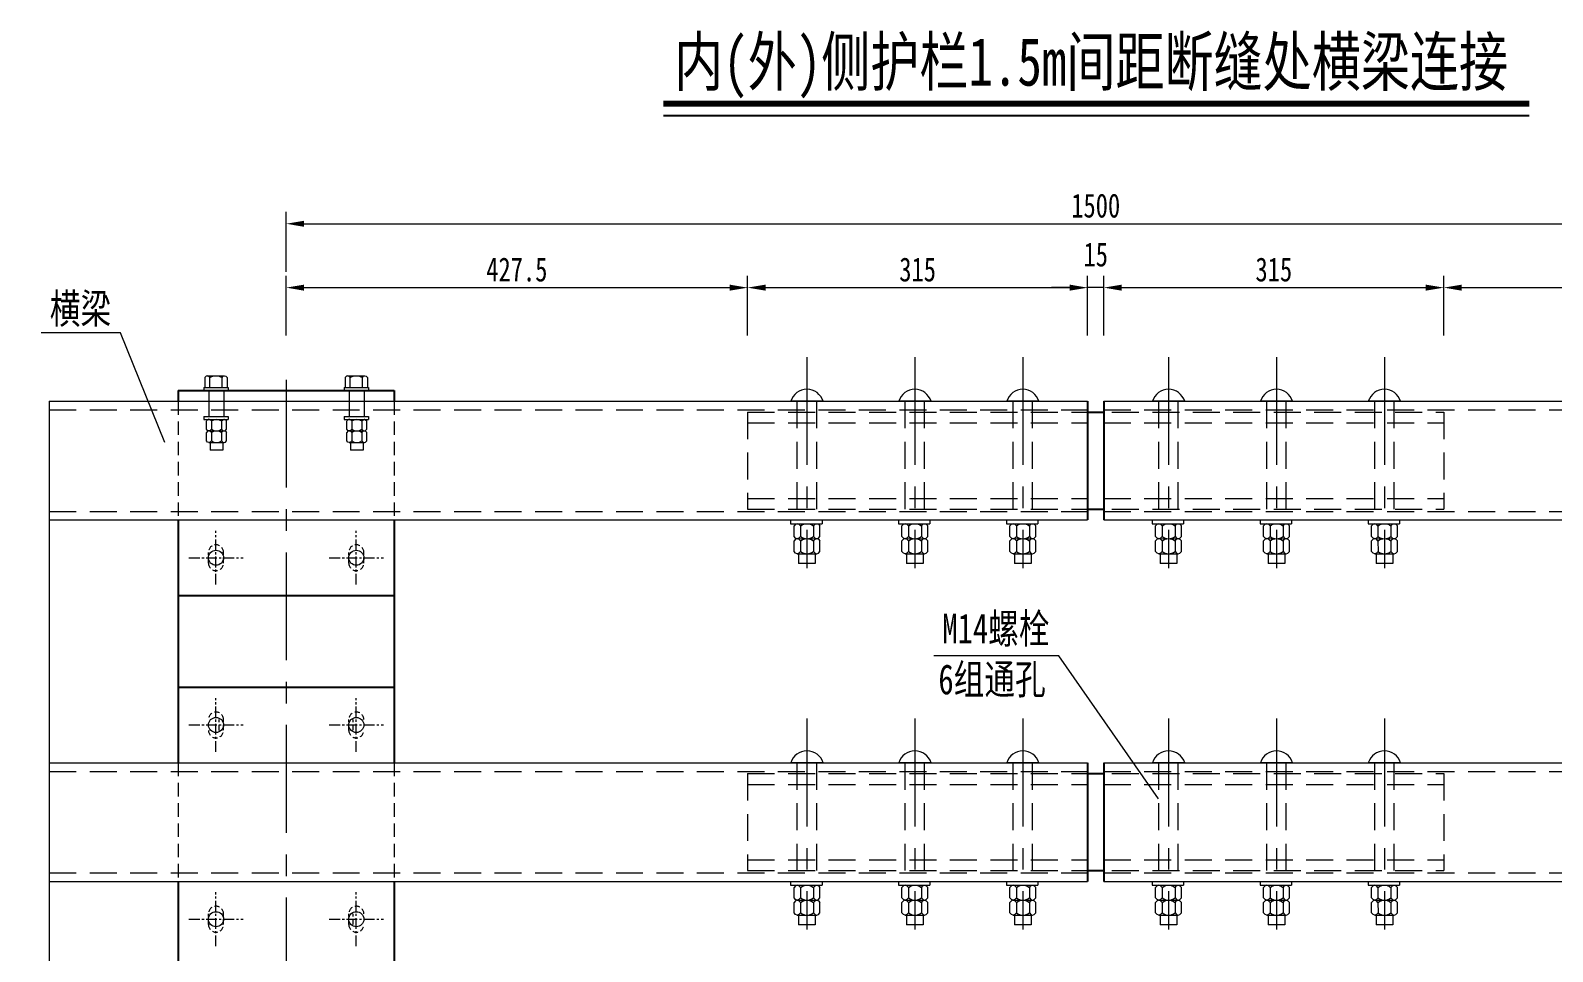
# Model space of a CAD drawing. Extents: x 110401 to 243087, y 22759 to 47640.
# Drawn here: x 110401 to 111811, y 24272 to 25126 of the extents above; entities that cross this region are included whole.
import ezdxf

# ---------------------------------------------------------------- set-up
doc = ezdxf.new("R2010")
doc.units = 0
doc.header["$MEASUREMENT"] = 0
for name, pattern in [('CENTERX2', [4, 2.5, -0.5, 0.5, -0.5]), ('DASHED', [0.75, 0.5, -0.25]), ('DASHED2', [0.375, 0.25, -0.125])]:
    doc.linetypes.add(name, pattern=pattern)
doc.layers.get('0').update_dxf_attribs({"lineweight": 15})
doc.layers.get('Defpoints').update_dxf_attribs({"color": 9, "lineweight": 5})
for name, color, linetype, lineweight in [('dashed', 4, 'DASHED2', 13), ('中心线', 2, 'CENTERX2', 15), ('文字', 7, 'Continuous', 15), ('文字说明', 7, 'Continuous', 15), ('标注', 4, 'Continuous', 13), ('钢板单线', 1, 'Continuous', 25), ('钢板双线', 2, 'Continuous', 15)]:
    doc.layers.add(name, color=color, linetype=linetype, lineweight=lineweight)
doc.styles.get("Standard").update_dxf_attribs({"font": '仿宋_GB2312.ttf', "width": 0.75})
doc.styles.add('仿宋', font='仿宋_GB2312.ttf', dxfattribs={"width": 0.75})
doc.dimstyles.new('0.1', dxfattribs={"dimscale": 0, "dimtxt": 2, "dimasz": 1.5, "dimexe": 1, "dimexo": 1, "dimgap": 0.5, "dimtad": 1, "dimdec": 1, "dimdsep": 46, "dimtxsty": 'Standard', "dimcen": 0.2, "dimclrd": 256, "dimclre": 256, "dimclrt": 7, "dimadec": 3, "dimazin": 2, "dimtfac": 1, "dimtdec": 1, "dimtmove": 2, "dimatfit": 3, "dimfxl": 5, "dimfxlon": 1, "dimtolj": 1, "dimtzin": 0, "dimlwd": -1, "dimlwe": -1, "dimarcsym": 0})

# ---------------------------------------------------------------- blocks, each defined once
blk = doc.blocks.new('m2')
at = {"layer": '钢板双线', "ltscale": 0.2}
for p, q in [((81074.4, 24797), (81067.4, 24797)), ((81098.7, 24802.8), (81096, 24802.8)), ((81098.7, 24802.8), (81098.7, 24780.1)), ((81122.7, 24798.2), (81098.7, 24798.2)), ((81074.5, 24785), (81067.5, 24785)), ((81098.7, 24780.1), (81096, 24780.1)), ((81122.7, 24784.2), (81098.7, 24784.2))]:
    blk.add_line(p, q, dxfattribs=at)
at = {"layer": '钢板双线'}
for p, q in [((81067.5, 24785), (81067.4, 24797)), ((81074.4, 24798), (81074.5, 24784)), ((81076.1, 24800.3), (81083.7, 24800.3)), ((81083.7, 24795.6), (81076.1, 24795.6)), ((81085.3, 24798), (81085.3, 24784)), ((81085.3, 24798), (81085.3, 24784)), ((81086.9, 24800.3), (81094.4, 24800.3)), ((81094.4, 24795.6), (81086.9, 24795.6)), ((81096, 24802.8), (81096, 24780.1)), ((81096, 24798), (81096.1, 24784)), ((81122.7, 24802.8), (81122.7, 24780.1)), ((81125.5, 24802.8), (81122.7, 24802.8)), ((81125.5, 24802.8), (81125.5, 24780.1)), ((81134.7, 24801.8), (81125.5, 24801.8)), ((81125.5, 24797.1), (81134.7, 24797.1)), ((81136.3, 24799.5), (81136.3, 24783.5)), ((81083.7, 24786.3), (81076.1, 24786.3)), ((81076.1, 24781.6), (81083.7, 24781.6)), ((81094.4, 24786.3), (81086.9, 24786.3)), ((81086.9, 24781.6), (81094.5, 24781.6)), ((81125.5, 24780.1), (81122.7, 24780.1)), ((81125.5, 24785.8), (81134.7, 24785.8)), ((81134.7, 24781.1), (81125.5, 24781.1))]:
    blk.add_line(p, q, dxfattribs=at)
at = {"layer": '钢板双线', "extrusion": (0, 0, -1)}
for centre, major_axis, ratio, start_param, end_param in [((81089.8, 24798), (-15.4, 0), 0.341432, -0.460921, 0.460921), ((81069.9, 24791), (-15.4, 0), 0.682865, 2.680671, 3.602514), ((81100.6, 24798), (-15.4, 0), 0.341432, -0.460921, 0.460921), ((81080.7, 24791), (-15.4, 0), 0.682865, 2.680671, 3.602514), ((81121, 24791.5), (15.4, 0), 0.829193, -0.460921, 0.460921), ((81069.9, 24784), (-15.4, 0), 0.341432, 2.680671, 3.602514), ((81080.7, 24784), (-15.4, 0), 0.341432, 2.680671, 3.602514), ((81121, 24783.5), (15.4, 0), 0.341432, -0.460921, 0.460921)]:
    blk.add_ellipse(centre, major_axis=major_axis, ratio=ratio, start_param=start_param, end_param=end_param, dxfattribs=at)
at = {"layer": '钢板双线'}
for centre, major_axis, ratio, start_param, end_param in [((81089.8, 24791), (15.4, 0), 0.682865, 2.680671, 3.602514), ((81069.9, 24798), (15.4, 0), 0.341432, -0.460921, 0.460921), ((81100.6, 24791), (15.4, 0), 0.682865, 2.680671, 3.602514), ((81080.7, 24798), (15.4, 0), 0.341432, -0.460921, 0.460921), ((81121, 24799.5), (-15.4, 0), 0.341432, 2.680671, 3.602514), ((81089.8, 24784), (15.4, 0), 0.341432, 2.680671, 3.602514), ((81100.6, 24784), (15.4, 0), 0.341432, 2.680671, 3.602514)]:
    blk.add_ellipse(centre, major_axis=major_axis, ratio=ratio, start_param=start_param, end_param=end_param, dxfattribs=at)
blk = doc.blocks.new('*D402')
at = {"layer": 'Defpoints', "color": 0, "transparency": 16777216}
for p in [(111065.1, 24887.2), (110637.6, 24791.9), (111065.1, 24726.9)]:
    blk.add_point(p, dxfattribs=at)
at = {"layer": '标注', "transparency": 16777216}
for p, q in [((110637.6, 24842.8), (110637.6, 24898.3)), ((111065.1, 24842.8), (111065.1, 24898.3))]:
    blk.add_line(p, q, dxfattribs=at)
at = {"layer": '标注', "color": 4, "transparency": 16777216}
blk.add_line((110654.2, 24887.2), (111048.4, 24887.2), dxfattribs=at)
for points in [[(110654.2, 24890), (110654.2, 24884.4), (110637.6, 24887.2)], [(111048.4, 24890), (111048.4, 24884.4), (111065.1, 24887.2)]]:
    blk.add_solid(points, dxfattribs=at)
at = {"layer": '标注', "color": 7, "transparency": 16777216, "insert": (110851.3, 24903.9), "char_height": 22.22, "attachment_point": 5}
blk.add_mtext('\\A1;427.5', dxfattribs=at)
blk = doc.blocks.new('*D403')
at = {"layer": 'Defpoints', "color": 0, "transparency": 16777216}
for p in [(112137.6, 24946.4), (110637.6, 24750.5), (112137.6, 24724.9)]:
    blk.add_point(p, dxfattribs=at)
at = {"layer": '标注', "transparency": 16777216}
for p, q in [((110637.6, 24901.9), (110637.6, 24957.5)), ((112137.6, 24901.9), (112137.6, 24957.5))]:
    blk.add_line(p, q, dxfattribs=at)
at = {"layer": '标注', "color": 4, "transparency": 16777216}
blk.add_line((110654.2, 24946.4), (112120.9, 24946.4), dxfattribs=at)
for points in [[(110654.2, 24949.2), (110654.2, 24943.6), (110637.6, 24946.4)], [(112120.9, 24949.2), (112120.9, 24943.6), (112137.6, 24946.4)]]:
    blk.add_solid(points, dxfattribs=at)
at = {"layer": '标注', "color": 7, "transparency": 16777216, "insert": (111387.6, 24963.1), "char_height": 22.22, "attachment_point": 5}
blk.add_mtext('\\A1;1500', dxfattribs=at)
blk = doc.blocks.new('*D414')
at = {"layer": 'Defpoints', "color": 0, "transparency": 16777216}
for p in [(111380.1, 24887.2), (111065.1, 24726.9), (111380.1, 24726.9)]:
    blk.add_point(p, dxfattribs=at)
at = {"layer": '标注', "transparency": 16777216}
for p, q in [((111065.1, 24842.8), (111065.1, 24898.3)), ((111380.1, 24842.8), (111380.1, 24898.3))]:
    blk.add_line(p, q, dxfattribs=at)
at = {"layer": '标注', "color": 4, "transparency": 16777216}
blk.add_line((111081.7, 24887.2), (111363.4, 24887.2), dxfattribs=at)
for points in [[(111081.7, 24890), (111081.7, 24884.4), (111065.1, 24887.2)], [(111363.4, 24890), (111363.4, 24884.4), (111380.1, 24887.2)]]:
    blk.add_solid(points, dxfattribs=at)
at = {"layer": '标注', "color": 7, "transparency": 16777216, "insert": (111222.6, 24903.9), "char_height": 22.22, "attachment_point": 5}
blk.add_mtext('\\A1;315', dxfattribs=at)
blk = doc.blocks.new('*D415')
at = {"layer": 'Defpoints', "color": 0, "transparency": 16777216}
for p in [(111380.1, 24887.2), (111380.1, 24726.9), (111395.1, 24726.9)]:
    blk.add_point(p, dxfattribs=at)
at = {"layer": '标注', "transparency": 16777216}
for p, q in [((111380.1, 24842.8), (111380.1, 24898.3)), ((111395.1, 24842.8), (111395.1, 24898.3))]:
    blk.add_line(p, q, dxfattribs=at)
at = {"layer": '标注', "color": 4, "transparency": 16777216}
for p, q in [((111363.4, 24887.2), (111346.7, 24887.2)), ((111395.1, 24887.2), (111380.1, 24887.2)), ((111411.7, 24887.2), (111428.4, 24887.2))]:
    blk.add_line(p, q, dxfattribs=at)
for points in [[(111363.4, 24890), (111363.4, 24884.4), (111380.1, 24887.2)], [(111411.7, 24890), (111411.7, 24884.4), (111395.1, 24887.2)]]:
    blk.add_solid(points, dxfattribs=at)
at = {"layer": '标注', "color": 7, "transparency": 16777216, "insert": (111387.6, 24917.8), "char_height": 22.22, "attachment_point": 5}
blk.add_mtext('\\A1;15', dxfattribs=at)
blk = doc.blocks.new('*D416')
at = {"layer": 'Defpoints', "color": 0, "transparency": 16777216}
for p in [(111710.1, 24887.2), (111395.1, 24726.9), (111710.1, 24726.9)]:
    blk.add_point(p, dxfattribs=at)
at = {"layer": '标注', "transparency": 16777216}
for p, q in [((111395.1, 24842.8), (111395.1, 24898.3)), ((111710.1, 24842.8), (111710.1, 24898.3))]:
    blk.add_line(p, q, dxfattribs=at)
at = {"layer": '标注', "color": 4, "transparency": 16777216}
blk.add_line((111411.7, 24887.2), (111693.4, 24887.2), dxfattribs=at)
for points in [[(111411.7, 24890), (111411.7, 24884.4), (111395.1, 24887.2)], [(111693.4, 24890), (111693.4, 24884.4), (111710.1, 24887.2)]]:
    blk.add_solid(points, dxfattribs=at)
at = {"layer": '标注', "color": 7, "transparency": 16777216, "insert": (111552.6, 24903.9), "char_height": 22.22, "attachment_point": 5}
blk.add_mtext('\\A1;315', dxfattribs=at)
blk = doc.blocks.new('*D417')
at = {"layer": 'Defpoints', "color": 0, "transparency": 16777216}
for p in [(112137.6, 24887.2), (111710.1, 24726.9), (112137.6, 24726.9)]:
    blk.add_point(p, dxfattribs=at)
at = {"layer": '标注', "transparency": 16777216}
for p, q in [((111710.1, 24842.8), (111710.1, 24898.3)), ((112137.6, 24842.8), (112137.6, 24898.3))]:
    blk.add_line(p, q, dxfattribs=at)
at = {"layer": '标注', "color": 4, "transparency": 16777216}
blk.add_line((111726.7, 24887.2), (112120.9, 24887.2), dxfattribs=at)
for points in [[(111726.7, 24890), (111726.7, 24884.4), (111710.1, 24887.2)], [(112120.9, 24890), (112120.9, 24884.4), (112137.6, 24887.2)]]:
    blk.add_solid(points, dxfattribs=at)
at = {"layer": '标注', "color": 7, "transparency": 16777216, "insert": (111923.8, 24903.9), "char_height": 22.22, "attachment_point": 5}
blk.add_mtext('\\A1;427.5', dxfattribs=at)

msp = doc.modelspace()

# ---------------------------------------------------------------- linework, layer by layer
at = {"ltscale": 100}
for p, q in [((110484.24, 24845.46), (110410.68, 24845.46)), ((110525.21, 24743.63), (110484.24, 24845.46)), ((111353.55, 24545.9), (111237.56, 24545.9)), ((111445.77, 24413.43), (111353.55, 24545.9))]:
    msp.add_line(p, q, dxfattribs=at)
for centre in [(110572.58, 24636.9), (110702.58, 24636.9), (110572.58, 24481.9), (110702.58, 24481.9), (110572.58, 24301.9), (110702.58, 24301.9)]:
    msp.add_circle(centre, 7)
at = {"layer": 'dashed', "ltscale": 50}
for p, q in [((110537.58, 24781.9), (110537.58, 24671.9)), ((110737.58, 24781.9), (110737.58, 24671.9)), ((110537.58, 24446.9), (110537.58, 24336.9)), ((110737.58, 24446.9), (110737.58, 24336.9))]:
    msp.add_line(p, q, dxfattribs=at)
at = {"layer": 'dashed', "ltscale": 100}
for p, q in [((111110.77, 24781.9), (111110.77, 24671.9)), ((111128.77, 24781.9), (111128.77, 24671.9)), ((111210.77, 24781.9), (111210.77, 24671.9)), ((111228.77, 24781.9), (111228.77, 24671.9)), ((111310.77, 24781.9), (111310.77, 24671.9)), ((111328.77, 24781.9), (111328.77, 24671.9)), ((111445.77, 24781.9), (111445.77, 24671.9)), ((111463.77, 24781.9), (111463.77, 24671.9)), ((111545.77, 24781.9), (111545.77, 24671.9)), ((111563.77, 24781.9), (111563.77, 24671.9)), ((111645.77, 24781.9), (111645.77, 24671.9)), ((111663.77, 24781.9), (111663.77, 24671.9)), ((110418.17, 24773.9), (111380.08, 24773.9)), ((111065.08, 24771.9), (111065.08, 24681.9)), ((111065.08, 24771.9), (111710.08, 24771.9)), ((111395.08, 24773.9), (112494.75, 24773.9)), ((111710.08, 24771.9), (111710.08, 24681.9)), ((111065.08, 24761.9), (111380.08, 24761.9)), ((111395.08, 24761.9), (111710.08, 24761.9)), ((111065.08, 24691.9), (111380.08, 24691.9)), ((111395.08, 24691.9), (111710.08, 24691.9)), ((110418.17, 24679.9), (111380.08, 24679.9)), ((111065.08, 24681.9), (111710.08, 24681.9)), ((111395.08, 24679.9), (112494.75, 24679.9)), ((110418.17, 24438.9), (111380.08, 24438.9)), ((111110.77, 24446.9), (111110.77, 24336.9)), ((111128.77, 24446.9), (111128.77, 24336.9)), ((111210.77, 24446.9), (111210.77, 24336.9)), ((111228.77, 24446.9), (111228.77, 24336.9)), ((111310.77, 24446.9), (111310.77, 24336.9)), ((111328.77, 24446.9), (111328.77, 24336.9)), ((111395.08, 24438.9), (112494.75, 24438.9)), ((111445.77, 24446.9), (111445.77, 24336.9)), ((111463.77, 24446.9), (111463.77, 24336.9)), ((111545.77, 24446.9), (111545.77, 24336.9)), ((111563.77, 24446.9), (111563.77, 24336.9)), ((111645.77, 24446.9), (111645.77, 24336.9)), ((111663.77, 24446.9), (111663.77, 24336.9)), ((111065.08, 24436.9), (111065.08, 24346.9)), ((111065.08, 24436.9), (111710.08, 24436.9)), ((111065.08, 24426.9), (111380.08, 24426.9)), ((111395.08, 24426.9), (111710.08, 24426.9)), ((111710.08, 24436.9), (111710.08, 24346.9)), ((111065.08, 24356.9), (111380.08, 24356.9)), ((111395.08, 24356.9), (111710.08, 24356.9)), ((110418.17, 24344.9), (111380.08, 24344.9)), ((111065.08, 24346.9), (111710.08, 24346.9)), ((111395.08, 24344.9), (112494.75, 24344.9))]:
    msp.add_line(p, q, dxfattribs=at)
at = {"layer": 'dashed', "ltscale": 20}
for p, q in [((110565.58, 24631.9), (110565.58, 24641.9)), ((110579.58, 24632.01), (110579.58, 24642.01)), ((110695.58, 24631.9), (110695.58, 24641.9)), ((110709.58, 24632.01), (110709.58, 24642.01)), ((110575.58, 24476.9), (110575.58, 24486.9)), ((110579.58, 24477.01), (110579.58, 24487.01)), ((110695.58, 24476.9), (110695.58, 24486.9)), ((110699.58, 24477.01), (110699.58, 24487.01)), ((110565.58, 24296.9), (110565.58, 24306.9)), ((110579.58, 24297.01), (110579.58, 24307.01)), ((110695.58, 24296.9), (110695.58, 24306.9)), ((110699.58, 24297.01), (110699.58, 24307.01))]:
    msp.add_line(p, q, dxfattribs=at)
for centre, start, end in [((110572.58, 24641.9), 0, 180), ((110702.58, 24641.9), 0, 180), ((110572.58, 24631.9), 180, 0), ((110702.58, 24631.9), 180, 0), ((110572.58, 24486.9), 0, 180), ((110702.58, 24486.9), 0, 180), ((110572.58, 24476.9), 180, 0), ((110702.58, 24476.9), 180, 0), ((110572.58, 24306.9), 0, 180), ((110702.58, 24306.9), 0, 180), ((110572.58, 24296.9), 180, 0), ((110702.58, 24296.9), 180, 0)]:
    msp.add_arc(centre, 7, start, end, dxfattribs=at)
at = {"layer": '中心线', "ltscale": 40}
for p, q in [((111120.08, 24822.88), (111120.08, 24627.34)), ((111220.08, 24822.88), (111220.08, 24627.34)), ((111320.08, 24822.88), (111320.08, 24627.34)), ((111455.08, 24822.88), (111455.08, 24627.34)), ((111555.08, 24822.88), (111555.08, 24627.34)), ((111655.08, 24822.88), (111655.08, 24627.34)), ((110637.58, 24801.9), (110637.58, 23706.91)), ((111120.08, 24487.88), (111120.08, 24292.34)), ((111220.08, 24487.88), (111220.08, 24292.34)), ((111320.08, 24487.88), (111320.08, 24292.34)), ((111455.08, 24487.88), (111455.08, 24292.34)), ((111555.08, 24487.88), (111555.08, 24292.34)), ((111655.08, 24487.88), (111655.08, 24292.34))]:
    msp.add_line(p, q, dxfattribs=at)
at = {"layer": '中心线', "ltscale": 4}
for p, q in [((110572.58, 24611.95), (110572.58, 24661.85)), ((110702.58, 24611.95), (110702.58, 24661.85)), ((110547.48, 24636.9), (110597.69, 24636.9)), ((110677.48, 24636.9), (110727.69, 24636.9)), ((110572.58, 24456.95), (110572.58, 24506.85)), ((110702.58, 24456.95), (110702.58, 24506.85)), ((110547.48, 24481.9), (110597.69, 24481.9)), ((110677.48, 24481.9), (110727.69, 24481.9)), ((110572.58, 24276.95), (110572.58, 24326.85)), ((110702.58, 24276.95), (110702.58, 24326.85)), ((110547.48, 24301.9), (110597.69, 24301.9)), ((110677.48, 24301.9), (110727.69, 24301.9))]:
    msp.add_line(p, q, dxfattribs=at)
at = {"layer": '文字'}
for p, q in [((111135.01, 24781.9), (111105.15, 24781.9)), ((111235.01, 24781.9), (111205.15, 24781.9)), ((111335.01, 24781.9), (111305.15, 24781.9)), ((111470.01, 24781.9), (111440.15, 24781.9)), ((111570.01, 24781.9), (111540.15, 24781.9)), ((111670.01, 24781.9), (111640.15, 24781.9)), ((111135.01, 24446.9), (111105.15, 24446.9)), ((111235.01, 24446.9), (111205.15, 24446.9)), ((111335.01, 24446.9), (111305.15, 24446.9)), ((111470.01, 24446.9), (111440.15, 24446.9)), ((111570.01, 24446.9), (111540.15, 24446.9)), ((111670.01, 24446.9), (111640.15, 24446.9))]:
    msp.add_line(p, q, dxfattribs=at)
at = {"layer": '文字', "const_width": 5.56}
msp.add_lwpolyline([(110986.98, 25057.74), (111789.37, 25057.74)], dxfattribs=at)
at = {"layer": '文字', "ltscale": 100, "const_width": 1.67}
msp.add_lwpolyline([(110986.98, 25046.63), (111789.37, 25046.63)], dxfattribs=at)
at = {"layer": '文字'}
for centre in [(111120.08, 24777.38), (111220.08, 24777.38), (111320.08, 24777.38), (111455.08, 24777.38), (111555.08, 24777.38), (111655.08, 24777.38), (111120.08, 24442.38), (111220.08, 24442.38), (111320.08, 24442.38), (111455.08, 24442.38), (111555.08, 24442.38), (111655.08, 24442.38)]:
    msp.add_arc(centre, 15.6, 16.85911, 163.14089, dxfattribs=at)
at = {"layer": '标注'}
msp.add_lwpolyline([(110418.17, 24781.9), (110418.17, 24209.72), (110435.67, 24209.72), (110400.67, 24169.72), (110418.17, 24169.72), (110418.17, 23597.54)], dxfattribs=at)
at = {"layer": '钢板单线', "color": 1}
for p, q in [((110537.58, 24791.9), (110737.58, 24791.9)), ((110537.58, 24791.9), (110537.58, 24781.9)), ((110737.58, 24791.9), (110737.58, 24781.9)), ((110537.58, 24671.9), (110537.58, 24446.9)), ((110737.58, 24671.9), (110737.58, 24446.9)), ((110537.58, 24601.9), (110737.58, 24601.9)), ((110537.58, 24516.9), (110737.58, 24516.9)), ((110537.58, 24336.9), (110537.58, 24111.9)), ((110737.58, 24336.9), (110737.58, 24111.9))]:
    msp.add_line(p, q, dxfattribs=at)
at = {"layer": '钢板单线'}
for p, q in [((111380.08, 24781.9), (111380.08, 24671.9)), ((111395.08, 24781.9), (111395.08, 24671.9)), ((111380.08, 24771.9), (111395.08, 24771.9)), ((111380.08, 24681.9), (111395.08, 24681.9)), ((111380.08, 24446.9), (111380.08, 24336.9)), ((111395.08, 24446.9), (111395.08, 24336.9)), ((111380.08, 24436.9), (111395.08, 24436.9)), ((111380.08, 24346.9), (111395.08, 24346.9))]:
    msp.add_line(p, q, dxfattribs=at)
at = {"layer": '钢板双线'}
for p, q in [((110418.17, 24781.9), (111380.08, 24781.9)), ((111395.08, 24781.9), (112494.75, 24781.9)), ((110418.17, 24671.9), (111380.08, 24671.9)), ((111104.87, 24668.43), (111134.06, 24668.43)), ((111108.1, 24656.63), (111108.1, 24666.37)), ((111111.1, 24668.43), (111129.1, 24668.44)), ((111114.1, 24666.37), (111114.1, 24656.64)), ((111126.1, 24666.37), (111126.1, 24656.64)), ((111132.1, 24656.64), (111132.1, 24666.37)), ((111204.87, 24668.43), (111234.06, 24668.43)), ((111208.1, 24656.63), (111208.1, 24666.37)), ((111211.1, 24668.43), (111229.1, 24668.44)), ((111214.1, 24666.37), (111214.1, 24656.64)), ((111226.1, 24666.37), (111226.1, 24656.64)), ((111232.1, 24656.64), (111232.1, 24666.37)), ((111304.87, 24668.43), (111334.06, 24668.43)), ((111308.1, 24656.63), (111308.1, 24666.37)), ((111311.1, 24668.43), (111329.1, 24668.44)), ((111314.1, 24666.37), (111314.1, 24656.64)), ((111326.1, 24666.37), (111326.1, 24656.64)), ((111332.1, 24656.64), (111332.1, 24666.37)), ((111395.08, 24671.9), (112494.75, 24671.9)), ((111439.87, 24668.43), (111469.06, 24668.43)), ((111443.1, 24656.63), (111443.1, 24666.37)), ((111446.1, 24668.43), (111464.1, 24668.44)), ((111449.1, 24666.37), (111449.1, 24656.64)), ((111461.1, 24666.37), (111461.1, 24656.64)), ((111467.1, 24656.64), (111467.1, 24666.37)), ((111539.87, 24668.43), (111569.06, 24668.43)), ((111543.1, 24656.63), (111543.1, 24666.37)), ((111546.1, 24668.43), (111564.1, 24668.44)), ((111549.1, 24666.37), (111549.1, 24656.64)), ((111561.1, 24666.37), (111561.1, 24656.64)), ((111567.1, 24656.64), (111567.1, 24666.37)), ((111639.87, 24668.43), (111669.06, 24668.43)), ((111643.1, 24656.63), (111643.1, 24666.37)), ((111646.1, 24668.43), (111664.1, 24668.44)), ((111649.1, 24666.37), (111649.1, 24656.64)), ((111661.1, 24666.37), (111661.1, 24656.64)), ((111667.1, 24656.64), (111667.1, 24666.37)), ((111108.11, 24642.72), (111108.1, 24652.51)), ((111111.1, 24654.57), (111129.1, 24654.58)), ((111111.1, 24654.57), (111129.1, 24654.58)), ((111114.1, 24652.51), (111114.11, 24642.72)), ((111126.1, 24652.52), (111126.11, 24642.72)), ((111132.11, 24642.73), (111132.1, 24652.52)), ((111208.11, 24642.72), (111208.1, 24652.51)), ((111211.1, 24654.57), (111229.1, 24654.58)), ((111211.1, 24654.57), (111229.1, 24654.58)), ((111214.1, 24652.51), (111214.11, 24642.72)), ((111226.1, 24652.52), (111226.11, 24642.72)), ((111232.11, 24642.73), (111232.1, 24652.52)), ((111308.11, 24642.72), (111308.1, 24652.51)), ((111311.1, 24654.57), (111329.1, 24654.58)), ((111311.1, 24654.57), (111329.1, 24654.58)), ((111314.1, 24652.51), (111314.11, 24642.72)), ((111326.1, 24652.52), (111326.11, 24642.72)), ((111332.11, 24642.73), (111332.1, 24652.52)), ((111443.11, 24642.72), (111443.1, 24652.51)), ((111446.1, 24654.57), (111464.1, 24654.58)), ((111446.1, 24654.57), (111464.1, 24654.58)), ((111449.1, 24652.51), (111449.11, 24642.72)), ((111461.1, 24652.52), (111461.11, 24642.72)), ((111467.11, 24642.73), (111467.1, 24652.52)), ((111543.11, 24642.72), (111543.1, 24652.51)), ((111546.1, 24654.57), (111564.1, 24654.58)), ((111546.1, 24654.57), (111564.1, 24654.58)), ((111549.1, 24652.51), (111549.11, 24642.72)), ((111561.1, 24652.52), (111561.11, 24642.72)), ((111567.11, 24642.73), (111567.1, 24652.52)), ((111643.11, 24642.72), (111643.1, 24652.51)), ((111646.1, 24654.57), (111664.1, 24654.58)), ((111646.1, 24654.57), (111664.1, 24654.58)), ((111649.1, 24652.51), (111649.11, 24642.72)), ((111661.1, 24652.52), (111661.11, 24642.72)), ((111667.11, 24642.73), (111667.1, 24652.52)), ((111111.11, 24640.66), (111129.11, 24640.66)), ((111211.11, 24640.66), (111229.11, 24640.66)), ((111311.11, 24640.66), (111329.11, 24640.66)), ((111446.11, 24640.66), (111464.11, 24640.66)), ((111546.11, 24640.66), (111564.11, 24640.66)), ((111646.11, 24640.66), (111664.11, 24640.66)), ((111127.78, 24631.66), (111112.35, 24631.66)), ((111227.78, 24631.66), (111212.35, 24631.66)), ((111327.78, 24631.66), (111312.35, 24631.66)), ((111462.78, 24631.66), (111447.35, 24631.66)), ((111562.78, 24631.66), (111547.35, 24631.66)), ((111662.78, 24631.66), (111647.35, 24631.66)), ((110418.17, 24446.9), (111380.08, 24446.9)), ((111395.08, 24446.9), (112494.75, 24446.9)), ((110418.17, 24336.9), (111380.08, 24336.9)), ((111104.87, 24333.43), (111134.06, 24333.43)), ((111108.1, 24321.63), (111108.1, 24331.37)), ((111111.1, 24333.43), (111129.1, 24333.44)), ((111114.1, 24331.37), (111114.1, 24321.64)), ((111126.1, 24331.37), (111126.1, 24321.64)), ((111132.1, 24321.64), (111132.1, 24331.37)), ((111204.87, 24333.43), (111234.06, 24333.43)), ((111208.1, 24321.63), (111208.1, 24331.37)), ((111211.1, 24333.43), (111229.1, 24333.44)), ((111214.1, 24331.37), (111214.1, 24321.64)), ((111226.1, 24331.37), (111226.1, 24321.64)), ((111232.1, 24321.64), (111232.1, 24331.37)), ((111304.87, 24333.43), (111334.06, 24333.43)), ((111308.1, 24321.63), (111308.1, 24331.37)), ((111311.1, 24333.43), (111329.1, 24333.44)), ((111314.1, 24331.37), (111314.1, 24321.64)), ((111326.1, 24331.37), (111326.1, 24321.64)), ((111332.1, 24321.64), (111332.1, 24331.37)), ((111395.08, 24336.9), (112494.75, 24336.9)), ((111439.87, 24333.43), (111469.06, 24333.43)), ((111443.1, 24321.63), (111443.1, 24331.37)), ((111446.1, 24333.43), (111464.1, 24333.44)), ((111449.1, 24331.37), (111449.1, 24321.64)), ((111461.1, 24331.37), (111461.1, 24321.64)), ((111467.1, 24321.64), (111467.1, 24331.37)), ((111539.87, 24333.43), (111569.06, 24333.43)), ((111543.1, 24321.63), (111543.1, 24331.37)), ((111546.1, 24333.43), (111564.1, 24333.44)), ((111549.1, 24331.37), (111549.1, 24321.64)), ((111561.1, 24331.37), (111561.1, 24321.64)), ((111567.1, 24321.64), (111567.1, 24331.37)), ((111639.87, 24333.43), (111669.06, 24333.43)), ((111643.1, 24321.63), (111643.1, 24331.37)), ((111646.1, 24333.43), (111664.1, 24333.44)), ((111649.1, 24331.37), (111649.1, 24321.64)), ((111661.1, 24331.37), (111661.1, 24321.64)), ((111667.1, 24321.64), (111667.1, 24331.37)), ((111108.11, 24307.72), (111108.1, 24317.51)), ((111111.1, 24319.57), (111129.1, 24319.58)), ((111111.1, 24319.57), (111129.1, 24319.58)), ((111114.1, 24317.51), (111114.11, 24307.72)), ((111126.1, 24317.52), (111126.11, 24307.72)), ((111132.11, 24307.73), (111132.1, 24317.52)), ((111208.11, 24307.72), (111208.1, 24317.51)), ((111211.1, 24319.57), (111229.1, 24319.58)), ((111211.1, 24319.57), (111229.1, 24319.58)), ((111214.1, 24317.51), (111214.11, 24307.72)), ((111226.1, 24317.52), (111226.11, 24307.72)), ((111232.11, 24307.73), (111232.1, 24317.52)), ((111308.11, 24307.72), (111308.1, 24317.51)), ((111311.1, 24319.57), (111329.1, 24319.58)), ((111311.1, 24319.57), (111329.1, 24319.58)), ((111314.1, 24317.51), (111314.11, 24307.72)), ((111326.1, 24317.52), (111326.11, 24307.72)), ((111332.11, 24307.73), (111332.1, 24317.52)), ((111443.11, 24307.72), (111443.1, 24317.51)), ((111446.1, 24319.57), (111464.1, 24319.58)), ((111446.1, 24319.57), (111464.1, 24319.58)), ((111449.1, 24317.51), (111449.11, 24307.72)), ((111461.1, 24317.52), (111461.11, 24307.72)), ((111467.11, 24307.73), (111467.1, 24317.52)), ((111543.11, 24307.72), (111543.1, 24317.51)), ((111546.1, 24319.57), (111564.1, 24319.58)), ((111546.1, 24319.57), (111564.1, 24319.58)), ((111549.1, 24317.51), (111549.11, 24307.72)), ((111561.1, 24317.52), (111561.11, 24307.72)), ((111567.11, 24307.73), (111567.1, 24317.52)), ((111643.11, 24307.72), (111643.1, 24317.51)), ((111646.1, 24319.57), (111664.1, 24319.58)), ((111646.1, 24319.57), (111664.1, 24319.58)), ((111649.1, 24317.51), (111649.11, 24307.72)), ((111661.1, 24317.52), (111661.11, 24307.72)), ((111667.11, 24307.73), (111667.1, 24317.52)), ((111111.11, 24305.66), (111129.11, 24305.66)), ((111211.11, 24305.66), (111229.11, 24305.66)), ((111311.11, 24305.66), (111329.11, 24305.66)), ((111446.11, 24305.66), (111464.11, 24305.66)), ((111546.11, 24305.66), (111564.11, 24305.66)), ((111646.11, 24305.66), (111664.11, 24305.66)), ((111127.78, 24296.66), (111112.35, 24296.66)), ((111227.78, 24296.66), (111212.35, 24296.66)), ((111327.78, 24296.66), (111312.35, 24296.66)), ((111462.78, 24296.66), (111447.35, 24296.66)), ((111562.78, 24296.66), (111547.35, 24296.66)), ((111662.78, 24296.66), (111647.35, 24296.66))]:
    msp.add_line(p, q, dxfattribs=at)
at = {"layer": '钢板双线', "ltscale": 0.2}
for p, q in [((111104.87, 24671.9), (111134.06, 24671.9)), ((111104.87, 24671.9), (111104.87, 24668.43)), ((111134.06, 24671.9), (111134.06, 24668.43)), ((111204.87, 24671.9), (111234.06, 24671.9)), ((111204.87, 24671.9), (111204.87, 24668.43)), ((111234.06, 24671.9), (111234.06, 24668.43)), ((111304.87, 24671.9), (111334.06, 24671.9)), ((111304.87, 24671.9), (111304.87, 24668.43)), ((111334.06, 24671.9), (111334.06, 24668.43)), ((111439.87, 24671.9), (111469.06, 24671.9)), ((111439.87, 24671.9), (111439.87, 24668.43)), ((111469.06, 24671.9), (111469.06, 24668.43)), ((111539.87, 24671.9), (111569.06, 24671.9)), ((111539.87, 24671.9), (111539.87, 24668.43)), ((111569.06, 24671.9), (111569.06, 24668.43)), ((111639.87, 24671.9), (111669.06, 24671.9)), ((111639.87, 24671.9), (111639.87, 24668.43)), ((111669.06, 24671.9), (111669.06, 24668.43)), ((111112.35, 24640.66), (111112.35, 24631.66)), ((111127.78, 24640.66), (111127.78, 24631.66)), ((111212.35, 24640.66), (111212.35, 24631.66)), ((111227.78, 24640.66), (111227.78, 24631.66)), ((111312.35, 24640.66), (111312.35, 24631.66)), ((111327.78, 24640.66), (111327.78, 24631.66)), ((111447.35, 24640.66), (111447.35, 24631.66)), ((111462.78, 24640.66), (111462.78, 24631.66)), ((111547.35, 24640.66), (111547.35, 24631.66)), ((111562.78, 24640.66), (111562.78, 24631.66)), ((111647.35, 24640.66), (111647.35, 24631.66)), ((111662.78, 24640.66), (111662.78, 24631.66)), ((111104.87, 24336.9), (111134.06, 24336.9)), ((111104.87, 24336.9), (111104.87, 24333.43)), ((111134.06, 24336.9), (111134.06, 24333.43)), ((111204.87, 24336.9), (111234.06, 24336.9)), ((111204.87, 24336.9), (111204.87, 24333.43)), ((111234.06, 24336.9), (111234.06, 24333.43)), ((111304.87, 24336.9), (111334.06, 24336.9)), ((111304.87, 24336.9), (111304.87, 24333.43)), ((111334.06, 24336.9), (111334.06, 24333.43)), ((111439.87, 24336.9), (111469.06, 24336.9)), ((111439.87, 24336.9), (111439.87, 24333.43)), ((111469.06, 24336.9), (111469.06, 24333.43)), ((111539.87, 24336.9), (111569.06, 24336.9)), ((111539.87, 24336.9), (111539.87, 24333.43)), ((111569.06, 24336.9), (111569.06, 24333.43)), ((111639.87, 24336.9), (111669.06, 24336.9)), ((111639.87, 24336.9), (111639.87, 24333.43)), ((111669.06, 24336.9), (111669.06, 24333.43)), ((111112.35, 24305.66), (111112.35, 24296.66)), ((111127.78, 24305.66), (111127.78, 24296.66)), ((111212.35, 24305.66), (111212.35, 24296.66)), ((111227.78, 24305.66), (111227.78, 24296.66)), ((111312.35, 24305.66), (111312.35, 24296.66)), ((111327.78, 24305.66), (111327.78, 24296.66)), ((111447.35, 24305.66), (111447.35, 24296.66)), ((111462.78, 24305.66), (111462.78, 24296.66)), ((111547.35, 24305.66), (111547.35, 24296.66)), ((111562.78, 24305.66), (111562.78, 24296.66)), ((111647.35, 24305.66), (111647.35, 24296.66)), ((111662.78, 24305.66), (111662.78, 24296.66))]:
    msp.add_line(p, q, dxfattribs=at)
at = {"layer": '钢板双线'}
for centre, ratio, start_param, end_param in [((111111.11, 24648.67), 0.3414323, -0.4609213, 0.4609213), ((111211.11, 24648.67), 0.3414323, -0.4609213, 0.4609213), ((111311.11, 24648.67), 0.3414323, -0.4609213, 0.4609213), ((111446.11, 24648.67), 0.3414323, -0.4609213, 0.4609213), ((111546.11, 24648.67), 0.3414323, -0.4609213, 0.4609213), ((111646.11, 24648.67), 0.3414323, -0.4609213, 0.4609213), ((111111.11, 24634.82), 0.3414323, -0.4609213, 0.4609213), ((111120.1, 24674.33), 0.6828647, 2.6806713, 3.602514), ((111129.1, 24674.33), 0.3414323, 2.6806713, 3.602514), ((111211.11, 24634.82), 0.3414323, -0.4609213, 0.4609213), ((111220.1, 24674.33), 0.6828647, 2.6806713, 3.602514), ((111229.1, 24674.33), 0.3414323, 2.6806713, 3.602514), ((111311.11, 24634.82), 0.3414323, -0.4609213, 0.4609213), ((111320.1, 24674.33), 0.6828647, 2.6806713, 3.602514), ((111329.1, 24674.33), 0.3414323, 2.6806713, 3.602514), ((111446.11, 24634.82), 0.3414323, -0.4609213, 0.4609213), ((111455.1, 24674.33), 0.6828647, 2.6806713, 3.602514), ((111464.1, 24674.33), 0.3414323, 2.6806713, 3.602514), ((111546.11, 24634.82), 0.3414323, -0.4609213, 0.4609213), ((111555.1, 24674.33), 0.6828647, 2.6806713, 3.602514), ((111564.1, 24674.33), 0.3414323, 2.6806713, 3.602514), ((111646.11, 24634.82), 0.3414323, -0.4609213, 0.4609213), ((111655.1, 24674.33), 0.6828647, 2.6806713, 3.602514), ((111664.1, 24674.33), 0.3414323, 2.6806713, 3.602514), ((111120.1, 24660.42), 0.6828647, 2.6806713, 3.602514), ((111129.1, 24660.42), 0.3414323, 2.6806713, 3.602514), ((111220.1, 24660.42), 0.6828647, 2.6806713, 3.602514), ((111229.1, 24660.42), 0.3414323, 2.6806713, 3.602514), ((111320.1, 24660.42), 0.6828647, 2.6806713, 3.602514), ((111329.1, 24660.42), 0.3414323, 2.6806713, 3.602514), ((111455.1, 24660.42), 0.6828647, 2.6806713, 3.602514), ((111464.1, 24660.42), 0.3414323, 2.6806713, 3.602514), ((111555.1, 24660.42), 0.6828647, 2.6806713, 3.602514), ((111564.1, 24660.42), 0.3414323, 2.6806713, 3.602514), ((111655.1, 24660.42), 0.6828647, 2.6806713, 3.602514), ((111664.1, 24660.42), 0.3414323, 2.6806713, 3.602514), ((111111.11, 24313.67), 0.3414323, -0.4609213, 0.4609213), ((111211.11, 24313.67), 0.3414323, -0.4609213, 0.4609213), ((111311.11, 24313.67), 0.3414323, -0.4609213, 0.4609213), ((111446.11, 24313.67), 0.3414323, -0.4609213, 0.4609213), ((111546.11, 24313.67), 0.3414323, -0.4609213, 0.4609213), ((111646.11, 24313.67), 0.3414323, -0.4609213, 0.4609213), ((111111.11, 24299.82), 0.3414323, -0.4609213, 0.4609213), ((111120.1, 24339.33), 0.6828647, 2.6806713, 3.602514), ((111129.1, 24339.33), 0.3414323, 2.6806713, 3.602514), ((111211.11, 24299.82), 0.3414323, -0.4609213, 0.4609213), ((111220.1, 24339.33), 0.6828647, 2.6806713, 3.602514), ((111229.1, 24339.33), 0.3414323, 2.6806713, 3.602514), ((111311.11, 24299.82), 0.3414323, -0.4609213, 0.4609213), ((111320.1, 24339.33), 0.6828647, 2.6806713, 3.602514), ((111329.1, 24339.33), 0.3414323, 2.6806713, 3.602514), ((111446.11, 24299.82), 0.3414323, -0.4609213, 0.4609213), ((111455.1, 24339.33), 0.6828647, 2.6806713, 3.602514), ((111464.1, 24339.33), 0.3414323, 2.6806713, 3.602514), ((111546.11, 24299.82), 0.3414323, -0.4609213, 0.4609213), ((111555.1, 24339.33), 0.6828647, 2.6806713, 3.602514), ((111564.1, 24339.33), 0.3414323, 2.6806713, 3.602514), ((111646.11, 24299.82), 0.3414323, -0.4609213, 0.4609213), ((111655.1, 24339.33), 0.6828647, 2.6806713, 3.602514), ((111664.1, 24339.33), 0.3414323, 2.6806713, 3.602514), ((111120.1, 24325.42), 0.6828647, 2.6806713, 3.602514), ((111129.1, 24325.42), 0.3414323, 2.6806713, 3.602514), ((111220.1, 24325.42), 0.6828647, 2.6806713, 3.602514), ((111229.1, 24325.42), 0.3414323, 2.6806713, 3.602514), ((111320.1, 24325.42), 0.6828647, 2.6806713, 3.602514), ((111329.1, 24325.42), 0.3414323, 2.6806713, 3.602514), ((111455.1, 24325.42), 0.6828647, 2.6806713, 3.602514), ((111464.1, 24325.42), 0.3414323, 2.6806713, 3.602514), ((111555.1, 24325.42), 0.6828647, 2.6806713, 3.602514), ((111564.1, 24325.42), 0.3414323, 2.6806713, 3.602514), ((111655.1, 24325.42), 0.6828647, 2.6806713, 3.602514), ((111664.1, 24325.42), 0.3414323, 2.6806713, 3.602514)]:
    msp.add_ellipse(centre, major_axis=(-0.01, 19.76), ratio=ratio, start_param=start_param, end_param=end_param, dxfattribs=at)
at = {"layer": '钢板双线', "extrusion": (0, 0, -1)}
for centre, ratio, start_param, end_param in [((111120.11, 24648.68), 0.6828647, 2.6806713, 3.602514), ((111129.11, 24648.68), 0.3414323, 2.6806713, 3.602514), ((111220.11, 24648.68), 0.6828647, 2.6806713, 3.602514), ((111229.11, 24648.68), 0.3414323, 2.6806713, 3.602514), ((111320.11, 24648.68), 0.6828647, 2.6806713, 3.602514), ((111329.11, 24648.68), 0.3414323, 2.6806713, 3.602514), ((111455.11, 24648.68), 0.6828647, 2.6806713, 3.602514), ((111464.11, 24648.68), 0.3414323, 2.6806713, 3.602514), ((111555.11, 24648.68), 0.6828647, 2.6806713, 3.602514), ((111564.11, 24648.68), 0.3414323, 2.6806713, 3.602514), ((111655.11, 24648.68), 0.6828647, 2.6806713, 3.602514), ((111664.11, 24648.68), 0.3414323, 2.6806713, 3.602514), ((111111.1, 24674.33), 0.3414323, -0.4609213, 0.4609213), ((111120.11, 24634.82), 0.6828647, 2.6806713, 3.602514), ((111129.11, 24634.82), 0.3414323, 2.6806713, 3.602514), ((111211.1, 24674.33), 0.3414323, -0.4609213, 0.4609213), ((111220.11, 24634.82), 0.6828647, 2.6806713, 3.602514), ((111229.11, 24634.82), 0.3414323, 2.6806713, 3.602514), ((111311.1, 24674.33), 0.3414323, -0.4609213, 0.4609213), ((111320.11, 24634.82), 0.6828647, 2.6806713, 3.602514), ((111329.11, 24634.82), 0.3414323, 2.6806713, 3.602514), ((111446.1, 24674.33), 0.3414323, -0.4609213, 0.4609213), ((111455.11, 24634.82), 0.6828647, 2.6806713, 3.602514), ((111464.11, 24634.82), 0.3414323, 2.6806713, 3.602514), ((111546.1, 24674.33), 0.3414323, -0.4609213, 0.4609213), ((111555.11, 24634.82), 0.6828647, 2.6806713, 3.602514), ((111564.11, 24634.82), 0.3414323, 2.6806713, 3.602514), ((111646.1, 24674.33), 0.3414323, -0.4609213, 0.4609213), ((111655.11, 24634.82), 0.6828647, 2.6806713, 3.602514), ((111664.11, 24634.82), 0.3414323, 2.6806713, 3.602514), ((111111.1, 24660.41), 0.3414323, -0.4609213, 0.4609213), ((111211.1, 24660.41), 0.3414323, -0.4609213, 0.4609213), ((111311.1, 24660.41), 0.3414323, -0.4609213, 0.4609213), ((111446.1, 24660.41), 0.3414323, -0.4609213, 0.4609213), ((111546.1, 24660.41), 0.3414323, -0.4609213, 0.4609213), ((111646.1, 24660.41), 0.3414323, -0.4609213, 0.4609213), ((111120.11, 24313.68), 0.6828647, 2.6806713, 3.602514), ((111129.11, 24313.68), 0.3414323, 2.6806713, 3.602514), ((111220.11, 24313.68), 0.6828647, 2.6806713, 3.602514), ((111229.11, 24313.68), 0.3414323, 2.6806713, 3.602514), ((111320.11, 24313.68), 0.6828647, 2.6806713, 3.602514), ((111329.11, 24313.68), 0.3414323, 2.6806713, 3.602514), ((111455.11, 24313.68), 0.6828647, 2.6806713, 3.602514), ((111464.11, 24313.68), 0.3414323, 2.6806713, 3.602514), ((111555.11, 24313.68), 0.6828647, 2.6806713, 3.602514), ((111564.11, 24313.68), 0.3414323, 2.6806713, 3.602514), ((111655.11, 24313.68), 0.6828647, 2.6806713, 3.602514), ((111664.11, 24313.68), 0.3414323, 2.6806713, 3.602514), ((111111.1, 24339.33), 0.3414323, -0.4609213, 0.4609213), ((111120.11, 24299.82), 0.6828647, 2.6806713, 3.602514), ((111129.11, 24299.82), 0.3414323, 2.6806713, 3.602514), ((111211.1, 24339.33), 0.3414323, -0.4609213, 0.4609213), ((111220.11, 24299.82), 0.6828647, 2.6806713, 3.602514), ((111229.11, 24299.82), 0.3414323, 2.6806713, 3.602514), ((111311.1, 24339.33), 0.3414323, -0.4609213, 0.4609213), ((111320.11, 24299.82), 0.6828647, 2.6806713, 3.602514), ((111329.11, 24299.82), 0.3414323, 2.6806713, 3.602514), ((111446.1, 24339.33), 0.3414323, -0.4609213, 0.4609213), ((111455.11, 24299.82), 0.6828647, 2.6806713, 3.602514), ((111464.11, 24299.82), 0.3414323, 2.6806713, 3.602514), ((111546.1, 24339.33), 0.3414323, -0.4609213, 0.4609213), ((111555.11, 24299.82), 0.6828647, 2.6806713, 3.602514), ((111564.11, 24299.82), 0.3414323, 2.6806713, 3.602514), ((111646.1, 24339.33), 0.3414323, -0.4609213, 0.4609213), ((111655.11, 24299.82), 0.6828647, 2.6806713, 3.602514), ((111664.11, 24299.82), 0.3414323, 2.6806713, 3.602514), ((111111.1, 24325.41), 0.3414323, -0.4609213, 0.4609213), ((111211.1, 24325.41), 0.3414323, -0.4609213, 0.4609213), ((111311.1, 24325.41), 0.3414323, -0.4609213, 0.4609213), ((111446.1, 24325.41), 0.3414323, -0.4609213, 0.4609213), ((111546.1, 24325.41), 0.3414323, -0.4609213, 0.4609213), ((111646.1, 24325.41), 0.3414323, -0.4609213, 0.4609213)]:
    msp.add_ellipse(centre, major_axis=(0.01, -19.76), ratio=ratio, start_param=start_param, end_param=end_param, dxfattribs=at)

# ---------------------------------------------------------------- block references
at = {"layer": '标注', "linetype": 'DASHED', "rotation": 90}
for p in [(135364.04, -56330.85), (135494.04, -56330.85)]:
    msp.add_blockref('m2', p, dxfattribs=at)

# ---------------------------------------------------------------- texts
at = {"width": 0.75}
for s, p in [('横梁', (110418.63, 24853.92)), ('M14螺栓', (111245.45, 24557.42)), ('6组通孔', (111241.83, 24510.36))]:
    msp.add_text(s, height=27.778, dxfattribs=at).set_placement(p)
at = {"layer": '文字说明', "style": '仿宋', "width": 0.75}
msp.add_text('内(外)侧护栏1.5m间距断缝处横梁连接', height=44.4444, dxfattribs=at).set_placement((110997.01, 25074.4))

# ---------------------------------------------------------------- dimensions: what is measured, and where the dimension line sits
at = {"layer": '标注'}
for base, p1, p2, picture, middle in [((112137.58, 24946.39), (110637.58, 24750.49), (112137.58, 24724.86), '*D403', (111387.58, 24963.05)), ((111380.08, 24887.2), (111395.08, 24726.9), (111380.08, 24726.9), '*D415', (111387.58, 24917.75)), ((111065.08, 24887.2), (110637.58, 24791.9), (111065.08, 24726.9), '*D402', (110851.33, 24903.87)), ((111380.08, 24887.2), (111065.08, 24726.9), (111380.08, 24726.9), '*D414', (111222.58, 24903.87)), ((111710.08, 24887.2), (111395.08, 24726.9), (111710.08, 24726.9), '*D416', (111552.58, 24903.87)), ((112137.58, 24887.2), (111710.08, 24726.9), (112137.58, 24726.9), '*D417', (111923.83, 24903.87))]:
    dim = msp.add_linear_dim(base=base, p1=p1, p2=p2, dimstyle='0.1', override={"dimscale": 11.111111, "dimclrd": 4, "dimfxl": 4}, dxfattribs=at)
    dim.commit()
    dim.dimension.update_dxf_attribs({"geometry": picture, "text_midpoint": middle})

doc.saveas('drawing.dxf')
